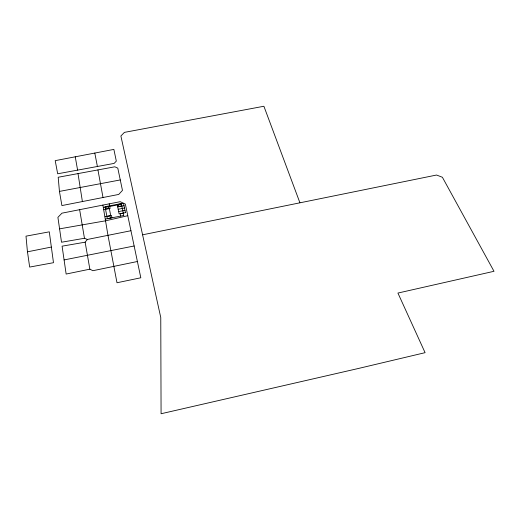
<?xml version="1.0" encoding="UTF-8"?>
<svg xmlns="http://www.w3.org/2000/svg" width="520" height="520" viewBox="0 0 520 520"><rect width="100%" height="100%" fill="white"/><g stroke="black" fill="none" stroke-linecap="round" stroke-linejoin="round"><path stroke-width="0.78" d="M137.397 261.508L92.892 270.706L89.856 269.172L66.144 274.047L62.088 246.168L85.137 242.183L87.36 239.46L130.942 230.731L140.816 277.784L116.994 282.75L107.991 235.482L102.908 205.094L120.211 201.682L125.34 204.048L130.942 230.731M127.784 215.703L105.853 220.753L59.573 228.852M142.591 234.812L436.553 175.032L442.39 177.261L494 271.297L397.924 293.059L425.087 352.671L357.89 368.596L161.077 413.745L160.765 317.544L120.887 135.987L124.423 132.373L263.9 106.255L299.891 202.709M134.141 245.986L64.09 259.935M105.092 216.697L111.475 215.43L111.93 217.776L105.534 219.05M106.899 216.437L110.006 215.819L110.448 218.114M123.299 213.181L120.198 213.792L120.666 216.08M27.489 251.817L51.35 247.052L49.296 231.836L26 236.158L27.372 251.03L29.66 267.065L53.482 262.697L51.35 247.052M102.908 205.094L61.952 213.167L57.909 217.36L61.516 242.229L84.455 238.277L87.36 239.46M103.337 207.395L109.668 206.147M105.17 207.357L121.44 204.152M105.482 208.982L108.57 208.37L108.258 206.752M121.771 205.764L118.697 206.375L118.365 204.756M103.773 209.703L110.117 208.448L109.22 203.847M117.715 206.947L124.026 205.699M118.177 209.261L124.508 208.006M118.645 211.582L124.989 210.321M103.012 197.509L61.906 205.569L59.436 191.412L58.201 177.255L114.842 166.803L117.793 168.136L122.466 190.392L118.723 194.435L103.012 197.509L97.948 169.923M59.436 191.412L120.276 179.94M77.597 170.125L114.127 163.404L116.324 161.129L113.874 149.409L55.205 160.648L57.681 173.784L77.597 170.125L75.257 156.806M109.356 208.598L110.708 215.579M94.802 153.062L97.396 166.478M85.137 242.171L89.856 269.172M84.455 238.277L79.638 209.677M78.013 173.602L82.394 201.552M125.476 212.647L119.119 213.909L117.247 204.653L123.552 203.405L125.476 212.647M123.767 215.462L107.335 218.732L105.053 206.726L121.309 203.522L123.767 215.462"/></g></svg>
